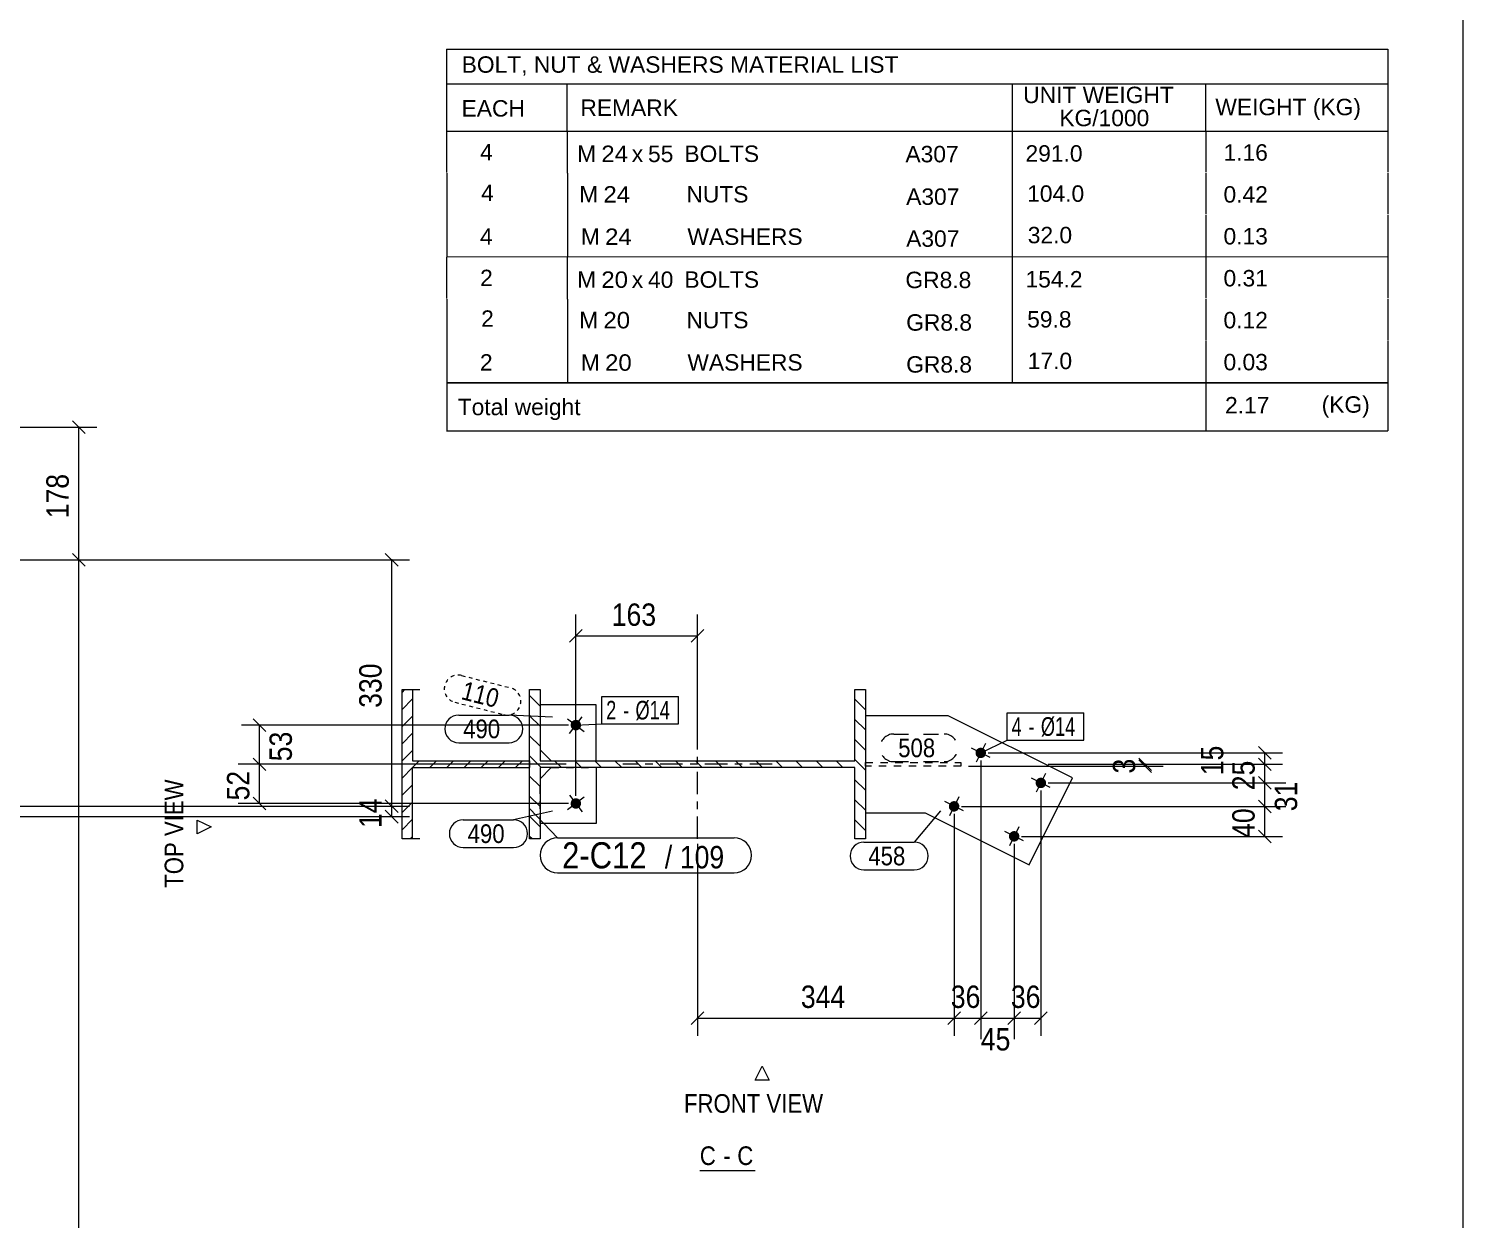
# Model space of a CAD drawing. Header units: millimetres. Extents: x 2 to 579, y 1 to 825.
# Drawn here: x 386.8 to 579, y 550.5 to 710 of the extents above; entities that cross this region are included whole.
import ezdxf

# ---------------------------------------------------------------- set-up
doc = ezdxf.new("R2010")
doc.units = ezdxf.units.MM
for name, pattern in [('XKITLINE00', [0]), ('XKITLINE01', [4, 1, -1, 1, -1]), ('XKITLINE02', [4, 2, -2]), ('XKITLINE03', [6, 3, -1, 1, -1]), ('XKITLINE04', [3, 0.5, -0.5, 0.5, -0.5, 0.5, -0.5])]:
    doc.linetypes.add(name, pattern=pattern)
for name, color, linetype, lineweight in [('Bolt', 3, 'Continuous', 0), ('BoltMark', 7, 'Continuous', 0), ('Dimensions', 7, 'Continuous', 0), ('DrawingSheet', 5, 'Continuous', 0), ('OtherObjectType', 7, 'Continuous', 0), ('Part', 2, 'Continuous', 0), ('PartMark', 7, 'Continuous', 0)]:
    doc.layers.add(name, color=color, linetype=linetype, lineweight=lineweight)
doc.styles.add('ARIAL', font='ARIAL.TTF')
doc.styles.add('ARIAL_NARROW', font='ARIALN.TTF')

# ---------------------------------------------------------------- blocks, each defined once
blk = doc.blocks.new('*A1')
at = {"layer": 'Part', "color": 7, "linetype": 'XKITLINE00', "lineweight": 0}
for p, q in [((498.89, 621.48), (498.89, 621.48)), ((498.89, 621.48), (498.89, 621.48)), ((455.29, 619.28), (453.89, 620.68)), ((497.54, 620.13), (497.49, 620.18)), ((498.89, 618.78), (497.54, 620.13)), ((455.29, 616.58), (453.89, 617.98)), ((498.89, 616.09), (497.49, 617.49)), ((455.29, 613.89), (453.89, 615.29)), ((498.89, 613.39), (497.49, 614.79)), ((455.46, 611.03), (453.89, 612.59)), ((458.15, 611.03), (457.25, 611.93)), ((460.85, 611.03), (459.95, 611.93)), ((463.54, 611.03), (462.64, 611.93)), ((466.23, 611.03), (465.33, 611.93)), ((468.93, 611.03), (468.03, 611.93)), ((471.62, 611.03), (470.72, 611.93)), ((474.32, 611.03), (473.42, 611.93)), ((477.01, 611.03), (476.11, 611.93)), ((479.71, 611.03), (478.81, 611.93)), ((482.4, 611.03), (481.5, 611.93)), ((485.09, 611.03), (484.19, 611.93)), ((487.79, 611.03), (486.89, 611.93)), ((490.48, 611.03), (489.58, 611.93)), ((493.18, 611.03), (492.28, 611.93)), ((495.87, 611.03), (494.97, 611.93)), ((498.89, 610.7), (497.49, 612.1)), ((455.29, 608.5), (453.89, 609.9)), ((498.89, 608.01), (497.49, 609.41)), ((455.29, 605.81), (453.89, 607.21)), ((498.89, 605.31), (497.49, 606.71)), ((455.29, 603.11), (453.89, 604.51)), ((498.89, 602.62), (497.49, 604.02)), ((454.23, 601.48), (453.89, 601.82))]:
    blk.add_line(p, q, dxfattribs=at)
blk = doc.blocks.new('*A2')
at = {"layer": 'Part', "color": 7, "linetype": 'XKITLINE00', "lineweight": 0}
for p, q in [((437.15, 621.48), (436.8, 621.13)), ((438.21, 620.23), (436.8, 618.83)), ((438.21, 617.93), (436.8, 616.52)), ((438.21, 615.63), (436.8, 614.22)), ((438.21, 613.33), (437.06, 612.18)), ((437.06, 612.18), (436.8, 611.92)), ((439.11, 611.93), (438.21, 611.03)), ((441.41, 611.93), (440.51, 611.03)), ((443.71, 611.93), (442.81, 611.03)), ((446.02, 611.93), (445.12, 611.03)), ((448.32, 611.93), (447.42, 611.03)), ((450.62, 611.93), (449.72, 611.03)), ((452.92, 611.93), (452.02, 611.03)), ((438.21, 611.03), (436.8, 609.62)), ((438.21, 608.72), (436.8, 607.32)), ((438.21, 606.42), (436.8, 605.02)), ((438.21, 604.12), (436.8, 602.71)), ((438.21, 601.82), (437.87, 601.48))]:
    blk.add_line(p, q, dxfattribs=at)
blk = doc.blocks.new('*A95')
at = {"layer": 'Bolt'}
for points in [[(514, 612.39), (513.97, 612.41), (513.94, 612.43), (513.91, 612.45), (513.88, 612.47), (513.86, 612.49), (513.83, 612.52), (513.81, 612.54), (513.79, 612.57), (513.77, 612.6), (513.75, 612.62), (513.73, 612.65), (513.71, 612.68), (513.7, 612.71), (513.69, 612.75), (513.67, 612.78), (513.66, 612.81), (513.66, 612.84), (513.65, 612.88), (513.64, 612.91), (513.64, 612.95), (513.64, 612.98), (513.64, 613.02), (513.64, 613.05), (513.64, 613.08), (513.65, 613.12), (513.65, 613.15), (513.66, 613.18), (513.67, 613.22), (513.68, 613.25), (513.7, 613.28), (513.71, 613.31), (513.73, 613.34), (513.75, 613.37), (513.76, 613.4), (513.79, 613.43), (513.81, 613.46), (513.83, 613.48), (513.85, 613.51), (513.88, 613.53), (513.91, 613.55), (513.93, 613.57), (513.96, 613.59), (513.99, 613.61), (514.02, 613.62), (514.05, 613.64), (514.08, 613.65), (514.12, 613.66), (514.15, 613.67), (514.18, 613.68), (514.22, 613.69), (514.25, 613.7), (514.28, 613.7), (514.32, 613.7), (514.35, 613.7), (514.39, 613.7), (514.42, 613.7), (514.46, 613.69), (514.49, 613.68), (514.52, 613.68), (514.56, 613.67), (514.59, 613.65), (514.62, 613.64), (514.65, 613.63), (514.68, 613.61), (514.71, 613.59), (514.74, 613.57), (514.77, 613.55), (514.79, 613.53), (514.82, 613.51), (514.84, 613.48), (514.87, 613.46), (514.89, 613.43), (514.91, 613.41), (514.93, 613.38), (514.95, 613.35), (514.96, 613.32), (514.98, 613.29), (514.99, 613.25), (515, 613.22), (515.01, 613.19), (515.02, 613.16), (515.03, 613.12), (515.03, 613.09), (515.04, 613.05), (515.04, 613.02), (515.04, 612.99), (515.04, 612.95), (515.03, 612.92), (515.03, 612.88), (515.02, 612.85), (515.01, 612.82), (515, 612.78), (514.99, 612.75), (514.98, 612.72), (514.96, 612.69), (514.95, 612.66), (514.93, 612.63), (514.91, 612.6), (514.89, 612.57), (514.87, 612.55), (514.85, 612.52), (514.82, 612.5), (514.8, 612.47), (514.77, 612.45), (514.74, 612.43), (514.71, 612.41), (514.69, 612.39), (514.66, 612.38), (514.62, 612.36), (514.59, 612.35), (514.56, 612.34), (514.53, 612.33), (514.49, 612.32), (514.46, 612.31), (514.43, 612.31), (514.39, 612.3), (514.36, 612.3), (514.32, 612.3), (514.29, 612.3), (514.26, 612.31), (514.22, 612.31), (514.19, 612.32), (514.15, 612.33), (514.12, 612.34), (514.09, 612.35), (514.06, 612.36), (514.03, 612.37)], [(522.05, 608.37), (522.02, 608.39), (521.99, 608.41), (521.96, 608.43), (521.94, 608.45), (521.91, 608.47), (521.89, 608.5), (521.86, 608.52), (521.84, 608.55), (521.82, 608.58), (521.8, 608.61), (521.78, 608.63), (521.77, 608.66), (521.75, 608.7), (521.74, 608.73), (521.73, 608.76), (521.72, 608.79), (521.71, 608.83), (521.7, 608.86), (521.7, 608.89), (521.69, 608.93), (521.69, 608.96), (521.69, 609), (521.69, 609.03), (521.7, 609.06), (521.7, 609.1), (521.71, 609.13), (521.72, 609.17), (521.73, 609.2), (521.74, 609.23), (521.75, 609.26), (521.76, 609.29), (521.78, 609.32), (521.8, 609.35), (521.82, 609.38), (521.84, 609.41), (521.86, 609.44), (521.88, 609.46), (521.91, 609.49), (521.93, 609.51), (521.96, 609.53), (521.99, 609.55), (522.01, 609.57), (522.04, 609.59), (522.07, 609.61), (522.11, 609.62), (522.14, 609.63), (522.17, 609.65), (522.2, 609.66), (522.24, 609.66), (522.27, 609.67), (522.3, 609.68), (522.34, 609.68), (522.37, 609.68), (522.41, 609.68), (522.44, 609.68), (522.47, 609.68), (522.51, 609.67), (522.54, 609.67), (522.58, 609.66), (522.61, 609.65), (522.64, 609.64), (522.67, 609.62), (522.7, 609.61), (522.73, 609.59), (522.76, 609.57), (522.79, 609.56), (522.82, 609.53), (522.85, 609.51), (522.87, 609.49), (522.9, 609.47), (522.92, 609.44), (522.94, 609.41), (522.96, 609.39), (522.98, 609.36), (523, 609.33), (523.02, 609.3), (523.03, 609.27), (523.04, 609.24), (523.06, 609.2), (523.07, 609.17), (523.07, 609.14), (523.08, 609.1), (523.09, 609.07), (523.09, 609.04), (523.09, 609), (523.09, 608.97), (523.09, 608.93), (523.09, 608.9), (523.08, 608.86), (523.07, 608.83), (523.07, 608.8), (523.06, 608.76), (523.05, 608.73), (523.03, 608.7), (523.02, 608.67), (523, 608.64), (522.98, 608.61), (522.96, 608.58), (522.94, 608.55), (522.92, 608.53), (522.9, 608.5), (522.88, 608.48), (522.85, 608.45), (522.82, 608.43), (522.8, 608.41), (522.77, 608.39), (522.74, 608.37), (522.71, 608.36), (522.68, 608.34), (522.65, 608.33), (522.61, 608.32), (522.58, 608.31), (522.55, 608.3), (522.51, 608.29), (522.48, 608.29), (522.44, 608.28), (522.41, 608.28), (522.38, 608.28), (522.34, 608.28), (522.31, 608.29), (522.27, 608.29), (522.24, 608.3), (522.21, 608.31), (522.17, 608.32), (522.14, 608.33), (522.11, 608.34), (522.08, 608.36)], [(510.42, 605.23), (510.39, 605.25), (510.36, 605.27), (510.34, 605.29), (510.31, 605.31), (510.28, 605.33), (510.26, 605.36), (510.24, 605.38), (510.22, 605.41), (510.19, 605.44), (510.18, 605.47), (510.16, 605.5), (510.14, 605.53), (510.13, 605.56), (510.11, 605.59), (510.1, 605.62), (510.09, 605.65), (510.08, 605.69), (510.08, 605.72), (510.07, 605.75), (510.07, 605.79), (510.07, 605.82), (510.07, 605.86), (510.07, 605.89), (510.07, 605.93), (510.08, 605.96), (510.08, 605.99), (510.09, 606.03), (510.1, 606.06), (510.11, 606.09), (510.12, 606.12), (510.14, 606.16), (510.16, 606.19), (510.17, 606.22), (510.19, 606.24), (510.21, 606.27), (510.23, 606.3), (510.26, 606.32), (510.28, 606.35), (510.31, 606.37), (510.33, 606.39), (510.36, 606.41), (510.39, 606.43), (510.42, 606.45), (510.45, 606.47), (510.48, 606.48), (510.51, 606.49), (510.54, 606.51), (510.58, 606.52), (510.61, 606.53), (510.64, 606.53), (510.68, 606.54), (510.71, 606.54), (510.75, 606.54), (510.78, 606.54), (510.81, 606.54), (510.85, 606.54), (510.88, 606.53), (510.92, 606.53), (510.95, 606.52), (510.98, 606.51), (511.02, 606.5), (511.05, 606.48), (511.08, 606.47), (511.11, 606.45), (511.14, 606.44), (511.17, 606.42), (511.19, 606.4), (511.22, 606.37), (511.25, 606.35), (511.27, 606.33), (511.29, 606.3), (511.32, 606.28), (511.34, 606.25), (511.36, 606.22), (511.37, 606.19), (511.39, 606.16), (511.4, 606.13), (511.42, 606.1), (511.43, 606.06), (511.44, 606.03), (511.45, 606), (511.46, 605.96), (511.46, 605.93), (511.46, 605.9), (511.47, 605.86), (511.47, 605.83), (511.46, 605.79), (511.46, 605.76), (511.46, 605.73), (511.45, 605.69), (511.44, 605.66), (511.43, 605.63), (511.42, 605.59), (511.41, 605.56), (511.39, 605.53), (511.38, 605.5), (511.36, 605.47), (511.34, 605.44), (511.32, 605.41), (511.3, 605.39), (511.27, 605.36), (511.25, 605.34), (511.22, 605.31), (511.2, 605.29), (511.17, 605.27), (511.14, 605.25), (511.11, 605.23), (511.08, 605.22), (511.05, 605.2), (511.02, 605.19), (510.99, 605.18), (510.95, 605.17), (510.92, 605.16), (510.89, 605.15), (510.85, 605.15), (510.82, 605.14), (510.79, 605.14), (510.75, 605.14), (510.72, 605.14), (510.68, 605.15), (510.65, 605.15), (510.61, 605.16), (510.58, 605.17), (510.55, 605.18), (510.52, 605.19), (510.48, 605.2), (510.45, 605.22)], [(518.48, 601.21), (518.45, 601.23), (518.42, 601.25), (518.39, 601.27), (518.36, 601.29), (518.34, 601.31), (518.31, 601.34), (518.29, 601.36), (518.27, 601.39), (518.25, 601.42), (518.23, 601.45), (518.21, 601.48), (518.19, 601.51), (518.18, 601.54), (518.17, 601.57), (518.15, 601.6), (518.14, 601.63), (518.14, 601.67), (518.13, 601.7), (518.12, 601.74), (518.12, 601.77), (518.12, 601.8), (518.12, 601.84), (518.12, 601.87), (518.12, 601.91), (518.13, 601.94), (518.14, 601.97), (518.14, 602.01), (518.15, 602.04), (518.16, 602.07), (518.18, 602.1), (518.19, 602.14), (518.21, 602.17), (518.23, 602.2), (518.24, 602.22), (518.27, 602.25), (518.29, 602.28), (518.31, 602.3), (518.33, 602.33), (518.36, 602.35), (518.39, 602.37), (518.41, 602.39), (518.44, 602.41), (518.47, 602.43), (518.5, 602.45), (518.53, 602.46), (518.56, 602.48), (518.6, 602.49), (518.63, 602.5), (518.66, 602.51), (518.7, 602.51), (518.73, 602.52), (518.76, 602.52), (518.8, 602.52), (518.83, 602.52), (518.87, 602.52), (518.9, 602.52), (518.94, 602.51), (518.97, 602.51), (519, 602.5), (519.04, 602.49), (519.07, 602.48), (519.1, 602.46), (519.13, 602.45), (519.16, 602.43), (519.19, 602.42), (519.22, 602.4), (519.25, 602.38), (519.27, 602.36), (519.3, 602.33), (519.32, 602.31), (519.35, 602.28), (519.37, 602.26), (519.39, 602.23), (519.41, 602.2), (519.43, 602.17), (519.44, 602.14), (519.46, 602.11), (519.47, 602.08), (519.48, 602.05), (519.49, 602.01), (519.5, 601.98), (519.51, 601.95), (519.51, 601.91), (519.52, 601.88), (519.52, 601.84), (519.52, 601.81), (519.52, 601.77), (519.51, 601.74), (519.51, 601.71), (519.5, 601.67), (519.49, 601.64), (519.48, 601.61), (519.47, 601.57), (519.46, 601.54), (519.44, 601.51), (519.43, 601.48), (519.41, 601.45), (519.39, 601.42), (519.37, 601.39), (519.35, 601.37), (519.33, 601.34), (519.3, 601.32), (519.28, 601.3), (519.25, 601.27), (519.22, 601.25), (519.2, 601.23), (519.17, 601.22), (519.14, 601.2), (519.1, 601.18), (519.07, 601.17), (519.04, 601.16), (519.01, 601.15), (518.97, 601.14), (518.94, 601.13), (518.91, 601.13), (518.87, 601.13), (518.84, 601.12), (518.8, 601.12), (518.77, 601.13), (518.74, 601.13), (518.7, 601.13), (518.67, 601.14), (518.63, 601.15), (518.6, 601.16), (518.57, 601.17), (518.54, 601.18), (518.51, 601.2)]]:
    blk.add_hatch(color=3, dxfattribs=at).paths.add_polyline_path(points, flags=17)
at = {"layer": 'Bolt', "color": 3, "linetype": 'XKITLINE00', "lineweight": 0}
for p, q in [((515.59, 612.38), (513.09, 613.63)), ((514.96, 614.25), (513.71, 611.75)), ((523.64, 608.36), (521.14, 609.61)), ((523.02, 610.23), (521.77, 607.73)), ((512.02, 605.22), (509.51, 606.47)), ((511.39, 607.1), (510.14, 604.59)), ((520.07, 601.2), (517.57, 602.45)), ((519.44, 603.08), (518.19, 600.57))]:
    blk.add_line(p, q, dxfattribs=at)
blk = doc.blocks.new('*A96')
at = {"layer": 'Bolt'}
blk.add_hatch(color=3, dxfattribs=at).paths.add_polyline_path([(459.56, 617.18), (459.58, 617.21), (459.61, 617.23), (459.63, 617.26), (459.66, 617.28), (459.69, 617.3), (459.71, 617.32), (459.74, 617.33), (459.77, 617.35), (459.81, 617.37), (459.84, 617.38), (459.87, 617.39), (459.9, 617.4), (459.94, 617.41), (459.97, 617.42), (460, 617.42), (460.04, 617.42), (460.07, 617.43), (460.11, 617.43), (460.14, 617.42), (460.17, 617.42), (460.21, 617.42), (460.24, 617.41), (460.28, 617.4), (460.31, 617.39), (460.34, 617.38), (460.37, 617.37), (460.4, 617.35), (460.43, 617.34), (460.46, 617.32), (460.49, 617.3), (460.52, 617.28), (460.55, 617.26), (460.57, 617.23), (460.6, 617.21), (460.62, 617.18), (460.64, 617.16), (460.66, 617.13), (460.68, 617.1), (460.7, 617.07), (460.71, 617.04), (460.73, 617.01), (460.74, 616.98), (460.75, 616.95), (460.76, 616.91), (460.77, 616.88), (460.78, 616.85), (460.78, 616.81), (460.79, 616.78), (460.79, 616.74), (460.79, 616.71), (460.79, 616.68), (460.78, 616.64), (460.78, 616.61), (460.77, 616.57), (460.76, 616.54), (460.75, 616.51), (460.74, 616.48), (460.73, 616.44), (460.72, 616.41), (460.7, 616.38), (460.68, 616.35), (460.66, 616.32), (460.64, 616.3), (460.62, 616.27), (460.6, 616.24), (460.57, 616.22), (460.55, 616.2), (460.52, 616.17), (460.49, 616.15), (460.47, 616.14), (460.44, 616.12), (460.41, 616.1), (460.37, 616.09), (460.34, 616.07), (460.31, 616.06), (460.28, 616.05), (460.24, 616.04), (460.21, 616.04), (460.18, 616.03), (460.14, 616.03), (460.11, 616.03), (460.07, 616.03), (460.04, 616.03), (460.01, 616.03), (459.97, 616.04), (459.94, 616.04), (459.9, 616.05), (459.87, 616.06), (459.84, 616.07), (459.81, 616.09), (459.78, 616.1), (459.75, 616.12), (459.72, 616.13), (459.69, 616.15), (459.66, 616.17), (459.63, 616.19), (459.61, 616.22), (459.58, 616.24), (459.56, 616.27), (459.54, 616.29), (459.52, 616.32), (459.5, 616.35), (459.48, 616.38), (459.47, 616.41), (459.45, 616.44), (459.44, 616.47), (459.43, 616.51), (459.42, 616.54), (459.41, 616.57), (459.4, 616.6), (459.4, 616.64), (459.39, 616.67), (459.39, 616.71), (459.39, 616.74), (459.39, 616.78), (459.39, 616.81), (459.4, 616.84), (459.41, 616.88), (459.41, 616.91), (459.42, 616.94), (459.44, 616.98), (459.45, 617.01), (459.46, 617.04), (459.48, 617.07), (459.5, 617.1), (459.52, 617.13), (459.54, 617.16)], flags=17)
at = {"layer": 'Bolt', "color": 3, "linetype": 'XKITLINE00', "lineweight": 0}
for p, q in [((458.98, 617.59), (461.2, 615.87)), ((459.23, 615.62), (460.95, 617.83))]:
    blk.add_line(p, q, dxfattribs=at)
blk = doc.blocks.new('*A97')
at = {"layer": 'Bolt'}
blk.add_hatch(color=3, dxfattribs=at).paths.add_polyline_path([(460.66, 606.63), (460.68, 606.6), (460.7, 606.57), (460.72, 606.54), (460.73, 606.51), (460.74, 606.48), (460.75, 606.44), (460.76, 606.41), (460.77, 606.38), (460.78, 606.34), (460.78, 606.31), (460.79, 606.28), (460.79, 606.24), (460.79, 606.21), (460.79, 606.17), (460.78, 606.14), (460.78, 606.1), (460.77, 606.07), (460.76, 606.04), (460.75, 606.01), (460.74, 605.97), (460.73, 605.94), (460.71, 605.91), (460.7, 605.88), (460.68, 605.85), (460.66, 605.82), (460.64, 605.79), (460.62, 605.77), (460.6, 605.74), (460.57, 605.72), (460.55, 605.69), (460.52, 605.67), (460.49, 605.65), (460.46, 605.63), (460.43, 605.62), (460.4, 605.6), (460.37, 605.59), (460.34, 605.57), (460.31, 605.56), (460.28, 605.55), (460.24, 605.54), (460.21, 605.54), (460.17, 605.53), (460.14, 605.53), (460.11, 605.53), (460.07, 605.53), (460.04, 605.53), (460, 605.53), (459.97, 605.54), (459.94, 605.54), (459.9, 605.55), (459.87, 605.56), (459.84, 605.57), (459.81, 605.59), (459.77, 605.6), (459.74, 605.62), (459.71, 605.64), (459.69, 605.65), (459.66, 605.67), (459.63, 605.7), (459.61, 605.72), (459.58, 605.74), (459.56, 605.77), (459.54, 605.8), (459.52, 605.82), (459.5, 605.85), (459.48, 605.88), (459.46, 605.91), (459.45, 605.94), (459.44, 605.98), (459.42, 606.01), (459.41, 606.04), (459.41, 606.07), (459.4, 606.11), (459.39, 606.14), (459.39, 606.18), (459.39, 606.21), (459.39, 606.24), (459.39, 606.28), (459.4, 606.31), (459.4, 606.35), (459.41, 606.38), (459.42, 606.41), (459.43, 606.45), (459.44, 606.48), (459.45, 606.51), (459.47, 606.54), (459.48, 606.57), (459.5, 606.6), (459.52, 606.63), (459.54, 606.66), (459.56, 606.68), (459.58, 606.71), (459.61, 606.73), (459.63, 606.76), (459.66, 606.78), (459.69, 606.8), (459.72, 606.82), (459.75, 606.84), (459.78, 606.85), (459.81, 606.87), (459.84, 606.88), (459.87, 606.89), (459.9, 606.9), (459.94, 606.91), (459.97, 606.92), (460.01, 606.92), (460.04, 606.92), (460.07, 606.93), (460.11, 606.93), (460.14, 606.92), (460.18, 606.92), (460.21, 606.92), (460.24, 606.91), (460.28, 606.9), (460.31, 606.89), (460.34, 606.88), (460.37, 606.87), (460.41, 606.85), (460.44, 606.83), (460.47, 606.82), (460.49, 606.8), (460.52, 606.78), (460.55, 606.76), (460.57, 606.73), (460.6, 606.71), (460.62, 606.68), (460.64, 606.66)], flags=17)
at = {"layer": 'Bolt', "color": 3, "linetype": 'XKITLINE00', "lineweight": 0}
for p, q in [((461.2, 607.09), (458.98, 605.37)), ((459.23, 607.33), (460.95, 605.12))]:
    blk.add_line(p, q, dxfattribs=at)
blk = doc.blocks.new('*A98')
at = {"layer": 'Part', "color": 2, "linetype": 'XKITLINE00', "lineweight": 0}
for p, q in [((453.89, 601.48), (453.89, 621.48)), ((453.89, 621.48), (455.29, 621.48)), ((455.29, 621.48), (455.29, 611.93)), ((497.49, 611.93), (497.49, 621.48)), ((497.49, 621.48), (498.89, 621.48)), ((498.89, 621.48), (498.89, 601.48)), ((455.29, 611.93), (497.49, 611.93)), ((497.49, 611.03), (455.29, 611.03)), ((455.29, 611.03), (455.29, 601.48)), ((497.49, 601.48), (497.49, 611.03)), ((455.29, 601.48), (453.89, 601.48)), ((498.89, 601.48), (497.49, 601.48))]:
    blk.add_line(p, q, dxfattribs=at)
at = {"layer": 'Part', "color": 7, "linetype": 'XKITLINE03', "lineweight": 0}
for p, q in [((476.39, 601.48), (476.39, 621.48)), ((486.39, 611.48), (466.39, 611.48))]:
    blk.add_line(p, q, dxfattribs=at)
blk = doc.blocks.new('*A99')
at = {"layer": 'Part', "color": 2, "linetype": 'XKITLINE00', "lineweight": 0}
for p, q in [((436.8, 601.48), (436.8, 621.48)), ((436.8, 621.48), (439.17, 621.48)), ((438.21, 621.48), (438.21, 611.93)), ((438.21, 611.93), (453.89, 611.93)), ((453.89, 611.93), (453.89, 611.03)), ((438.21, 601.48), (438.21, 611.03)), ((438.21, 611.03), (453.89, 611.03)), ((453.89, 611.03), (453.89, 611.03)), ((439.17, 601.48), (436.8, 601.48))]:
    blk.add_line(p, q, dxfattribs=at)
blk = doc.blocks.new('*A100')
at = {"layer": 'Part', "color": 7, "linetype": 'XKITLINE01', "lineweight": 0}
for p, q in [((498.89, 611.23), (498.89, 611.73)), ((498.89, 611.73), (498.89, 611.73)), ((498.89, 611.73), (511.69, 611.73)), ((511.69, 611.73), (511.69, 611.23)), ((511.69, 611.23), (498.89, 611.23))]:
    blk.add_line(p, q, dxfattribs=at)
blk = doc.blocks.new('*A101')
at = {"layer": 'Part', "color": 2, "linetype": 'XKITLINE00', "lineweight": 0}
for p, q in [((509.97, 617.98), (498.89, 617.98)), ((526.64, 609.66), (509.97, 617.98)), ((520.83, 598.02), (526.64, 609.66)), ((498.89, 604.98), (506.9, 604.98)), ((506.9, 604.98), (520.83, 598.02))]:
    blk.add_line(p, q, dxfattribs=at)
at = {"layer": 'Part', "color": 7, "linetype": 'XKITLINE01', "lineweight": 0}
blk.add_line((498.89, 617.98), (498.89, 604.98), dxfattribs=at)
blk = doc.blocks.new('*A102')
at = {"layer": 'Part', "color": 2, "linetype": 'XKITLINE00', "lineweight": 0}
for p, q in [((462.79, 619.43), (455.29, 619.43)), ((462.79, 611.93), (462.79, 619.43)), ((455.29, 613.43), (456.79, 611.93))]:
    blk.add_line(p, q, dxfattribs=at)
at = {"layer": 'Part', "color": 7, "linetype": 'XKITLINE01', "lineweight": 0}
for p, q in [((455.29, 619.43), (455.29, 613.43)), ((456.79, 611.93), (462.79, 611.93))]:
    blk.add_line(p, q, dxfattribs=at)
blk = doc.blocks.new('*A103')
at = {"layer": 'Part', "color": 2, "linetype": 'XKITLINE00', "lineweight": 0}
for p, q in [((455.29, 609.53), (456.79, 611.03)), ((462.79, 611.03), (462.79, 603.53)), ((462.79, 603.53), (455.29, 603.53))]:
    blk.add_line(p, q, dxfattribs=at)
at = {"layer": 'Part', "color": 7, "linetype": 'XKITLINE01', "lineweight": 0}
for p, q in [((455.29, 603.53), (455.29, 609.53)), ((456.79, 611.03), (462.79, 611.03))]:
    blk.add_line(p, q, dxfattribs=at)
blk = doc.blocks.new('*A162')
at = {"layer": 'DrawingSheet', "color": 5, "linetype": 'XKITLINE00', "lineweight": 0}
blk.add_line((579, 5), (579, 825), dxfattribs=at)
blk = doc.blocks.new('*A163')
at = {"layer": 'OtherObjectType', "color": 7, "linetype": 'XKITLINE00', "lineweight": 0}
for p, q in [((442.76, 707.3), (442.75, 696.3)), ((442.76, 707.3), (568.88, 707.3)), ((568.88, 707.3), (568.88, 696.3)), ((442.75, 702.65), (568.88, 702.65)), ((458.87, 702.66), (458.87, 696.3)), ((518.57, 702.66), (518.57, 696.3)), ((544.47, 702.64), (544.47, 696.3)), ((442.76, 696.27), (442.76, 690.77)), ((442.77, 696.3), (568.88, 696.3)), ((458.92, 696.3), (458.92, 690.68)), ((518.57, 696.3), (518.57, 690.68)), ((544.5, 696.3), (544.5, 690.8)), ((568.88, 696.3), (568.88, 690.8)), ((442.79, 690.68), (442.79, 685.07)), ((458.95, 690.68), (458.95, 685.06)), ((518.57, 690.68), (518.57, 685.06)), ((544.5, 690.68), (544.5, 685.18)), ((568.88, 690.68), (568.88, 685.18)), ((442.79, 685.05), (442.79, 679.48)), ((458.95, 685.06), (458.95, 679.44)), ((518.57, 685.06), (518.57, 679.44)), ((544.5, 685.06), (544.5, 679.45)), ((568.88, 685.06), (568.88, 679.45)), ((568.88, 679.45), (442.75, 679.48)), ((442.76, 679.41), (442.76, 673.91)), ((458.92, 679.44), (458.92, 673.82)), ((518.57, 679.44), (518.57, 673.82)), ((544.5, 679.44), (544.5, 673.94)), ((568.88, 679.44), (568.88, 673.94)), ((442.79, 673.82), (442.79, 668.21)), ((458.95, 673.82), (458.95, 668.21)), ((518.57, 673.82), (518.57, 668.21)), ((544.5, 673.82), (544.5, 668.32)), ((568.88, 673.82), (568.88, 668.32)), ((442.79, 668.19), (442.79, 662.62)), ((458.95, 668.2), (458.95, 662.59)), ((518.57, 668.21), (518.57, 662.59)), ((544.5, 668.2), (544.5, 662.6)), ((568.88, 668.2), (568.88, 662.59)), ((568.88, 662.59), (442.75, 662.62)), ((442.78, 662.59), (442.78, 656.18)), ((442.85, 662.58), (568.87, 662.59)), ((544.5, 662.55), (544.5, 656.14)), ((568.87, 662.56), (568.87, 656.14)), ((442.77, 656.14), (568.87, 656.14))]:
    blk.add_line(p, q, dxfattribs=at)
at = {"layer": 'OtherObjectType', "color": 7, "style": 'ARIAL_NARROW'}
for s, width, p in [('BOLT, NUT & WASHERS MATERIAL LIST', 1.211571, (444.79, 704.14)), ('UNIT WEIGHT', 1.211571, (520.03, 700.07)), ('EACH', 1.211571, (444.78, 698.27)), ('REMARK', 1.211571, (460.7, 698.36)), ('WEIGHT (KG)', 1.211571, (545.78, 698.45)), (' KG/1000', 1.211571, (524.02, 696.98)), ('4', 1.211571, (447.26, 692.4)), ('M', 1.211571, (460.26, 692.2)), ('24', 1.275, (463.5, 692.18)), ('55', 1.211571, (469.76, 692.17)), ('BOLTS', 1.211571, (474.63, 692.19)), ('A307', 1.211571, (504.25, 692.14)), ('291.0', 1.211571, (520.34, 692.23)), ('1.16', 1.211571, (546.87, 692.36)), ('x', 1.211571, (467.58, 692.18)), ('4', 1.211571, (447.4, 686.96)), ('M', 1.211571, (460.54, 686.76)), ('24', 1.275, (463.78, 686.74)), ('NUTS', 1.211571, (474.91, 686.76)), ('A307', 1.211571, (504.35, 686.44)), ('104.0', 1.211571, (520.56, 686.85)), ('0.42', 1.211571, (546.87, 686.74)), ('4', 1.211571, (447.24, 681.09)), ('M', 1.211571, (460.76, 681.09)), ('24', 1.275, (464, 681.07)), ('WASHERS', 1.211571, (475.04, 681.08)), ('A307', 1.211571, (504.35, 680.82)), ('32.0', 1.211571, (520.64, 681.29)), ('0.13', 1.211571, (546.87, 681.13)), ('2', 1.211571, (447.26, 675.55)), ('M', 1.211571, (460.26, 675.34)), ('20', 1.275, (463.5, 675.32)), ('x', 1.211571, (467.58, 675.32)), ('40', 1.211571, (469.76, 675.31)), ('BOLTS', 1.211571, (474.63, 675.33)), ('GR8.8', 1.211571, (504.25, 675.28)), ('154.2', 1.211571, (520.34, 675.37)), ('0.31', 1.211571, (546.87, 675.51)), ('2', 1.211571, (447.4, 670.1)), ('M', 1.211571, (460.54, 669.91)), ('20', 1.275, (463.78, 669.89)), ('NUTS', 1.211571, (474.91, 669.9)), ('GR8.8', 1.211571, (504.35, 669.58)), ('59.8', 1.211571, (520.56, 670)), ('0.12', 1.211571, (546.87, 669.89)), ('2', 1.211571, (447.24, 664.23)), ('M', 1.211571, (460.76, 664.23)), ('20', 1.275, (464, 664.21)), ('WASHERS', 1.211571, (475.04, 664.23)), ('GR8.8', 1.211571, (504.35, 663.96)), ('17.0', 1.211571, (520.64, 664.43)), ('0.03', 1.211571, (546.87, 664.27)), ('Total weight', 1.211571, (444.26, 658.26)), ('2.17', 1.211571, (547.07, 658.49)), ('(KG)', 1.211571, (560.02, 658.59))]:
    blk.add_text(s, height=2.2, dxfattribs=dict(at, width=width)).set_placement(p)
blk = doc.blocks.new('*A183')
at = {"layer": 'Dimensions', "color": 7, "linetype": 'XKITLINE00', "lineweight": 0}
for p, q in [((297.61, 605.87), (437.81, 605.87)), ((434.56, 606.72), (436.26, 605.02)), ((435.41, 604.46), (435.41, 605.87)), ((310.99, 604.46), (437.81, 604.46)), ((434.56, 605.31), (436.26, 603.61))]:
    blk.add_line(p, q, dxfattribs=at)
at = {"layer": 'Dimensions', "color": 3}
for p in [(435.41, 605.87), (435.41, 604.46)]:
    blk.add_point(p, dxfattribs=at)
at = {"layer": 'Dimensions', "color": 3, "style": 'ARIAL', "width": 0.85}
blk.add_text('14', height=3, rotation=90.0002, dxfattribs=at).set_placement((434.06, 602.94))
blk = doc.blocks.new('*A184')
at = {"layer": 'Dimensions', "color": 7, "linetype": 'XKITLINE00', "lineweight": 0}
for p, q in [((320.99, 638.89), (437.81, 638.89)), ((434.56, 639.73), (436.26, 638.04)), ((435.41, 605.87), (435.41, 638.89)), ((297.61, 605.87), (437.81, 605.87)), ((434.56, 606.72), (436.26, 605.02))]:
    blk.add_line(p, q, dxfattribs=at)
at = {"layer": 'Dimensions', "color": 3}
for p in [(435.41, 638.89), (435.41, 605.87)]:
    blk.add_point(p, dxfattribs=at)
at = {"layer": 'Dimensions', "color": 3, "style": 'ARIAL', "width": 0.85}
blk.add_text('330', height=3, rotation=90.0002, dxfattribs=at).set_placement((434.06, 619.04))
blk = doc.blocks.new('*A186')
at = {"layer": 'Dimensions', "color": 7, "linetype": 'XKITLINE00', "lineweight": 0}
for p, q in [((320.99, 638.89), (395.89, 638.89)), ((392.64, 639.73), (394.34, 638.04)), ((393.49, 170.35), (393.49, 638.89))]:
    blk.add_line(p, q, dxfattribs=at)
at = {"layer": 'Dimensions', "color": 3}
blk.add_point((393.49, 638.89), dxfattribs=at)
blk = doc.blocks.new('*A187')
at = {"layer": 'Dimensions', "color": 7, "linetype": 'XKITLINE00', "lineweight": 0}
for p, q in [((392.64, 657.51), (394.34, 655.81)), ((350.17, 656.66), (395.89, 656.66)), ((393.49, 638.89), (393.49, 656.66)), ((320.99, 638.89), (395.89, 638.89)), ((392.64, 639.73), (394.34, 638.04))]:
    blk.add_line(p, q, dxfattribs=at)
at = {"layer": 'Dimensions', "color": 3}
for p in [(393.49, 656.66), (393.49, 638.89)]:
    blk.add_point(p, dxfattribs=at)
at = {"layer": 'Dimensions', "color": 3, "style": 'ARIAL', "width": 0.85}
blk.add_text('178', height=3, rotation=90.0002, dxfattribs=at).set_placement((392.14, 644.44))
blk = doc.blocks.new('*A282')
at = {"layer": 'Dimensions', "color": 7, "linetype": 'XKITLINE00', "lineweight": 0}
for p, q in [((458.79, 611.48), (414.84, 611.48)), ((416.84, 612.32), (418.54, 610.63)), ((417.69, 606.23), (417.69, 611.48)), ((459.09, 606.23), (414.84, 606.23)), ((416.84, 607.07), (418.54, 605.38))]:
    blk.add_line(p, q, dxfattribs=at)
at = {"layer": 'Dimensions', "color": 3, "style": 'ARIAL', "width": 0.85}
blk.add_text('52', height=3, rotation=90.0002, dxfattribs=at).set_placement((416.34, 606.63))
blk = doc.blocks.new('*A283')
at = {"layer": 'Dimensions', "color": 7, "linetype": 'XKITLINE00', "lineweight": 0}
for p, q in [((416.84, 617.57), (418.54, 615.88)), ((459.09, 616.73), (415.29, 616.73)), ((417.69, 611.48), (417.69, 616.73)), ((458.79, 611.48), (415.29, 611.48)), ((416.84, 612.32), (418.54, 610.63))]:
    blk.add_line(p, q, dxfattribs=at)
at = {"layer": 'Dimensions', "color": 3, "style": 'ARIAL', "width": 0.85}
blk.add_text('53', height=3, rotation=90.0002, dxfattribs=at).set_placement((422.04, 611.88))
blk = doc.blocks.new('*A284')
at = {"layer": 'Dimensions', "color": 7, "linetype": 'XKITLINE00', "lineweight": 0}
for p, q in [((511.77, 605.84), (554.79, 605.84)), ((551.54, 606.69), (553.24, 604.99)), ((552.39, 601.82), (552.39, 605.84)), ((519.82, 601.82), (554.79, 601.82)), ((551.54, 602.67), (553.24, 600.97))]:
    blk.add_line(p, q, dxfattribs=at)
at = {"layer": 'Dimensions', "color": 3}
for p in [(552.39, 605.84), (552.39, 601.82)]:
    blk.add_point(p, dxfattribs=at)
at = {"layer": 'Dimensions', "color": 3, "style": 'ARIAL', "width": 0.85}
blk.add_text('40', height=3, rotation=90.0002, dxfattribs=at).set_placement((551.04, 601.61))
blk = doc.blocks.new('*A285')
at = {"layer": 'Dimensions', "color": 7, "linetype": 'XKITLINE00', "lineweight": 0}
for p, q in [((551.54, 609.83), (553.24, 608.13)), ((523.39, 608.98), (555.24, 608.98)), ((552.39, 605.84), (552.39, 608.98)), ((511.77, 605.84), (555.24, 605.84)), ((551.54, 606.69), (553.24, 604.99))]:
    blk.add_line(p, q, dxfattribs=at)
at = {"layer": 'Dimensions', "color": 3}
for p in [(552.39, 608.98), (552.39, 605.84)]:
    blk.add_point(p, dxfattribs=at)
at = {"layer": 'Dimensions', "color": 3, "style": 'ARIAL', "width": 0.85}
blk.add_text('31', height=3, rotation=90.0002, dxfattribs=at).set_placement((556.74, 605.19))
blk = doc.blocks.new('*A286')
at = {"layer": 'Dimensions', "color": 7, "linetype": 'XKITLINE00', "lineweight": 0}
for p, q in [((523.39, 611.48), (554.79, 611.48)), ((551.54, 612.32), (553.24, 610.63)), ((552.39, 608.98), (552.39, 611.48)), ((551.54, 609.83), (553.24, 608.13)), ((523.39, 608.98), (554.79, 608.98))]:
    blk.add_line(p, q, dxfattribs=at)
at = {"layer": 'Dimensions', "color": 3}
for p in [(552.39, 611.48), (552.39, 608.98)]:
    blk.add_point(p, dxfattribs=at)
at = {"layer": 'Dimensions', "color": 3, "style": 'ARIAL', "width": 0.85}
blk.add_text('25', height=3, rotation=90.0002, dxfattribs=at).set_placement((551.04, 608))
blk = doc.blocks.new('*A287')
at = {"layer": 'Dimensions', "color": 7, "linetype": 'XKITLINE00', "lineweight": 0}
for p, q in [((551.54, 613.85), (553.24, 612.15)), ((515.34, 613), (554.79, 613)), ((523.39, 611.48), (554.79, 611.48)), ((551.54, 612.32), (553.24, 610.63)), ((552.39, 611.48), (552.39, 613))]:
    blk.add_line(p, q, dxfattribs=at)
at = {"layer": 'Dimensions', "color": 3}
for p in [(552.39, 613), (552.39, 611.48)]:
    blk.add_point(p, dxfattribs=at)
at = {"layer": 'Dimensions', "color": 3, "style": 'ARIAL', "width": 0.85}
blk.add_text('15', height=3, rotation=90.0002, dxfattribs=at).set_placement((546.84, 610.01))
blk = doc.blocks.new('*A288')
at = {"layer": 'Dimensions', "color": 7, "linetype": 'XKITLINE00', "lineweight": 0}
for p, q in [((523.39, 611.48), (538.79, 611.48)), ((535.54, 612.32), (537.24, 610.63)), ((535.54, 612.07), (537.24, 610.38)), ((536.39, 611.23), (536.39, 611.48)), ((512.69, 611.23), (538.79, 611.23))]:
    blk.add_line(p, q, dxfattribs=at)
at = {"layer": 'Dimensions', "color": 3}
for p in [(536.39, 611.48), (536.39, 611.23)]:
    blk.add_point(p, dxfattribs=at)
at = {"layer": 'Dimensions', "color": 3, "style": 'ARIAL', "width": 0.85}
blk.add_text('3', height=3, rotation=90.0002, dxfattribs=at).set_placement((535.04, 610.24))
blk = doc.blocks.new('*A289')
at = {"layer": 'Dimensions', "color": 7, "linetype": 'XKITLINE00', "lineweight": 0}
for p, q in [((510.77, 604.84), (510.77, 575.08)), ((476.39, 600.82), (476.39, 575.08)), ((477.24, 578.32), (475.54, 576.63)), ((476.39, 577.48), (510.77, 577.48)), ((511.61, 578.32), (509.92, 576.63))]:
    blk.add_line(p, q, dxfattribs=at)
at = {"layer": 'Dimensions', "color": 3}
for p in [(476.39, 577.48), (510.77, 577.48)]:
    blk.add_point(p, dxfattribs=at)
at = {"layer": 'Dimensions', "color": 3, "style": 'ARIAL', "width": 0.85}
blk.add_text('344', height=3, dxfattribs=at).set_placement((490.24, 578.83))
blk = doc.blocks.new('*A290')
at = {"layer": 'Dimensions', "color": 7, "linetype": 'XKITLINE00', "lineweight": 0}
for p, q in [((514.34, 612), (514.34, 575.08)), ((510.77, 604.84), (510.77, 575.08)), ((511.61, 578.32), (509.92, 576.63)), ((510.77, 577.48), (514.34, 577.48)), ((515.19, 578.32), (513.49, 576.63))]:
    blk.add_line(p, q, dxfattribs=at)
at = {"layer": 'Dimensions', "color": 3}
for p in [(510.77, 577.48), (514.34, 577.48)]:
    blk.add_point(p, dxfattribs=at)
at = {"layer": 'Dimensions', "color": 3, "style": 'ARIAL', "width": 0.85}
blk.add_text('36', height=3, dxfattribs=at).set_placement((510.33, 578.83))
blk = doc.blocks.new('*A291')
at = {"layer": 'Dimensions', "color": 7, "linetype": 'XKITLINE00', "lineweight": 0}
for p, q in [((514.34, 612), (514.34, 574.63)), ((518.82, 600.82), (518.82, 574.63)), ((515.19, 578.32), (513.49, 576.63)), ((514.34, 577.48), (518.82, 577.48)), ((519.67, 578.32), (517.97, 576.63))]:
    blk.add_line(p, q, dxfattribs=at)
at = {"layer": 'Dimensions', "color": 3}
for p in [(514.34, 577.48), (518.82, 577.48)]:
    blk.add_point(p, dxfattribs=at)
at = {"layer": 'Dimensions', "color": 3, "style": 'ARIAL', "width": 0.85}
blk.add_text('45', height=3, dxfattribs=at).set_placement((514.35, 573.13))
blk = doc.blocks.new('*A292')
at = {"layer": 'Dimensions', "color": 7, "linetype": 'XKITLINE00', "lineweight": 0}
for p, q in [((522.39, 607.98), (522.39, 575.08)), ((518.82, 600.82), (518.82, 575.08)), ((519.67, 578.32), (517.97, 576.63)), ((518.82, 577.48), (522.39, 577.48)), ((523.24, 578.32), (521.54, 576.63))]:
    blk.add_line(p, q, dxfattribs=at)
at = {"layer": 'Dimensions', "color": 3}
for p in [(518.82, 577.48), (522.39, 577.48)]:
    blk.add_point(p, dxfattribs=at)
at = {"layer": 'Dimensions', "color": 3, "style": 'ARIAL', "width": 0.85}
blk.add_text('36', height=3, dxfattribs=at).set_placement((518.38, 578.83))
blk = doc.blocks.new('*A293')
at = {"layer": 'Dimensions', "color": 7, "linetype": 'XKITLINE00', "lineweight": 0}
for p, q in [((460.09, 607.23), (460.09, 631.53)), ((476.39, 616.43), (476.39, 631.53)), ((460.94, 629.52), (459.24, 627.83)), ((460.09, 628.68), (476.39, 628.68)), ((477.24, 629.52), (475.54, 627.83))]:
    blk.add_line(p, q, dxfattribs=at)
at = {"layer": 'Dimensions', "color": 3, "style": 'ARIAL', "width": 0.85}
blk.add_text('163', height=3, dxfattribs=at).set_placement((464.9, 630.03))
blk = doc.blocks.new('*A294')
at = {"layer": 'BoltMark', "color": 7, "linetype": 'XKITLINE00', "lineweight": 0}
for p, q in [((517.87, 618.39), (528.17, 618.39)), ((517.87, 614.69), (517.87, 618.39)), ((528.17, 614.69), (528.17, 618.39)), ((514.34, 613), (517.87, 614.69)), ((517.87, 614.69), (528.17, 614.69))]:
    blk.add_line(p, q, dxfattribs=at)
at = {"layer": 'BoltMark', "color": 3, "style": 'ARIAL_NARROW', "width": 0.85}
for s, p in [('4', (518.47, 615.29)), ('Ø14', (522.4, 615.29)), ('-', (520.74, 615.29))]:
    blk.add_text(s, height=2.5, dxfattribs=at).set_placement(p)
blk = doc.blocks.new('*A295')
at = {"layer": 'BoltMark', "color": 7, "linetype": 'XKITLINE00', "lineweight": 0}
for p, q in [((463.55, 620.58), (473.85, 620.58)), ((463.55, 616.88), (463.55, 620.58)), ((473.85, 616.88), (473.85, 620.58)), ((460.09, 616.73), (463.55, 616.88)), ((463.55, 616.88), (473.85, 616.88))]:
    blk.add_line(p, q, dxfattribs=at)
at = {"layer": 'BoltMark', "color": 3, "style": 'ARIAL_NARROW', "width": 0.85}
for s, p in [('2', (464.15, 617.48)), ('Ø14', (468.08, 617.48)), ('-', (466.42, 617.48))]:
    blk.add_text(s, height=2.5, dxfattribs=at).set_placement(p)
blk = doc.blocks.new('*A296')
at = {"layer": 'PartMark', "color": 7, "linetype": 'XKITLINE00', "lineweight": 0}
for p, q in [((444.99, 604.03), (451.75, 604.03)), ((456.94, 605.18), (451.75, 604.03)), ((444.99, 600.33), (451.75, 600.33))]:
    blk.add_line(p, q, dxfattribs=at)
for centre, start, end in [((444.99, 602.18), 90, 270), ((451.75, 602.18), 270, 90)]:
    blk.add_arc(centre, 1.85, start, end, dxfattribs=at)
at = {"layer": 'PartMark', "color": 3, "style": 'ARIAL', "width": 0.85}
blk.add_text('490', height=2.5, dxfattribs=at).set_placement((445.59, 600.93))
blk = doc.blocks.new('*A297')
at = {"layer": 'PartMark', "color": 7, "linetype": 'XKITLINE00', "lineweight": 0}
for p, q in [((444.39, 618.07), (451.15, 618.07)), ((456.94, 617.77), (451.15, 618.07)), ((444.39, 614.37), (451.15, 614.37))]:
    blk.add_line(p, q, dxfattribs=at)
for centre, start, end in [((444.39, 616.22), 90, 270), ((451.15, 616.22), 270, 90)]:
    blk.add_arc(centre, 1.85, start, end, dxfattribs=at)
at = {"layer": 'PartMark', "color": 3, "style": 'ARIAL', "width": 0.85}
blk.add_text('490', height=2.5, dxfattribs=at).set_placement((444.99, 614.97))
blk = doc.blocks.new('*A298')
at = {"layer": 'PartMark', "color": 7, "linetype": 'XKITLINE00', "lineweight": 0}
for p, q in [((508.94, 605.25), (505.44, 601.04)), ((498.68, 601.04), (505.44, 601.04)), ((498.68, 597.34), (505.44, 597.34))]:
    blk.add_line(p, q, dxfattribs=at)
for centre, start, end in [((498.68, 599.19), 90, 270), ((505.44, 599.19), 270, 90)]:
    blk.add_arc(centre, 1.85, start, end, dxfattribs=at)
at = {"layer": 'PartMark', "color": 3, "style": 'ARIAL', "width": 0.85}
blk.add_text('458', height=2.5, dxfattribs=at).set_placement((499.28, 597.94))
blk = doc.blocks.new('*A299')
at = {"layer": 'PartMark', "color": 7, "linetype": 'XKITLINE02', "lineweight": 0}
for p, q in [((502.68, 615.53), (509.44, 615.53)), ((502.68, 611.83), (509.44, 611.83))]:
    blk.add_line(p, q, dxfattribs=at)
for centre, start, end in [((502.68, 613.68), 90, 270), ((509.44, 613.68), 270, 90)]:
    blk.add_arc(centre, 1.85, start, end, dxfattribs=at)
at = {"layer": 'PartMark', "color": 3, "style": 'ARIAL', "width": 0.85}
blk.add_text('508', height=2.5, dxfattribs=at).set_placement((503.28, 612.43))
blk = doc.blocks.new('*A300')
at = {"layer": 'PartMark', "color": 7, "linetype": 'XKITLINE04', "lineweight": 0}
for p, q in [((444.76, 623.38), (451.32, 621.73)), ((443.86, 619.8), (450.41, 618.14))]:
    blk.add_line(p, q, dxfattribs=at)
for centre, start, end in [((444.31, 621.59), 75.823, 255.823), ((450.87, 619.93), 255.823, 75.823)]:
    blk.add_arc(centre, 1.85, start, end, dxfattribs=at)
at = {"layer": 'PartMark', "color": 3, "style": 'ARIAL', "width": 0.85}
blk.add_text('110', height=2.5, rotation=-14.175, dxfattribs=at).set_placement((444.59, 620.23))
blk = doc.blocks.new('*A301')
at = {"layer": 'PartMark', "color": 7, "linetype": 'XKITLINE00', "lineweight": 0}
for p, q in [((453.94, 605.51), (457.65, 601.63)), ((457.65, 601.63), (481.29, 601.63)), ((457.65, 596.93), (481.29, 596.93))]:
    blk.add_line(p, q, dxfattribs=at)
for centre, start, end in [((457.65, 599.28), 90, 270), ((481.29, 599.28), 270, 90)]:
    blk.add_arc(centre, 2.35, start, end, dxfattribs=at)
at = {"layer": 'PartMark', "color": 1, "style": 'ARIAL', "width": 0.85}
blk.add_text('2-C12', height=3.5, dxfattribs=at).set_placement((458.25, 597.53))
at = {"layer": 'PartMark', "color": 3, "style": 'ARIAL', "width": 0.85}
for s, p in [('/', (472.01, 597.53)), ('109', (474.02, 597.53))]:
    blk.add_text(s, height=3, dxfattribs=at).set_placement(p)
blk = doc.blocks.new('*A302')
at = {"layer": 'OtherObjectType', "color": 7, "linetype": 'XKITLINE00', "lineweight": 0}
for p, q in [((409.36, 602.14), (409.36, 604.01)), ((409.36, 604.01), (411.24, 603.08)), ((411.24, 603.08), (409.36, 602.14)), ((411.24, 603.08), (411.24, 603.08)), ((484.1, 569.15), (485.04, 571.03)), ((485.04, 571.03), (485.98, 569.15)), ((485.04, 571.03), (485.04, 571.03)), ((485.98, 569.15), (484.1, 569.15)), ((476.7, 557.03), (484.13, 557.03))]:
    blk.add_line(p, q, dxfattribs=at)
at = {"layer": 'OtherObjectType', "color": 7, "style": 'ARIAL', "width": 0.85}
blk.add_text('TOP VIEW', height=2.5, rotation=90, dxfattribs=at).set_placement((407.49, 594.93))
for s, p in [('FRONT VIEW', (474.58, 564.78)), ('C', (476.7, 557.78)), ('C', (481.72, 557.78)), ('-', (479.86, 557.78))]:
    blk.add_text(s, height=2.5, dxfattribs=at).set_placement(p)

msp = doc.modelspace()

# ---------------------------------------------------------------- block references
at = {"lineweight": 0}
for name in ['*A162', '*A163', '*A187', '*A184', '*A186', '*A293', '*A300', '*A2', '*A99', '*A1', '*A98', '*A102', '*A295', '*A283', '*A297', '*A96', '*A101', '*A294', '*A299', '*A95', '*A287', '*A282', '*A100', '*A290', '*A288', '*A291', '*A286', '*A103', '*A285', '*A292', '*A183', '*A97', '*A284', '*A296', '*A301', '*A289', '*A298']:
    msp.add_blockref(name, (0, 0), dxfattribs=at)
at = {"layer": 'OtherObjectType', "lineweight": 0}
msp.add_blockref('*A302', (0, 0), dxfattribs=at)

doc.saveas('drawing.dxf')
